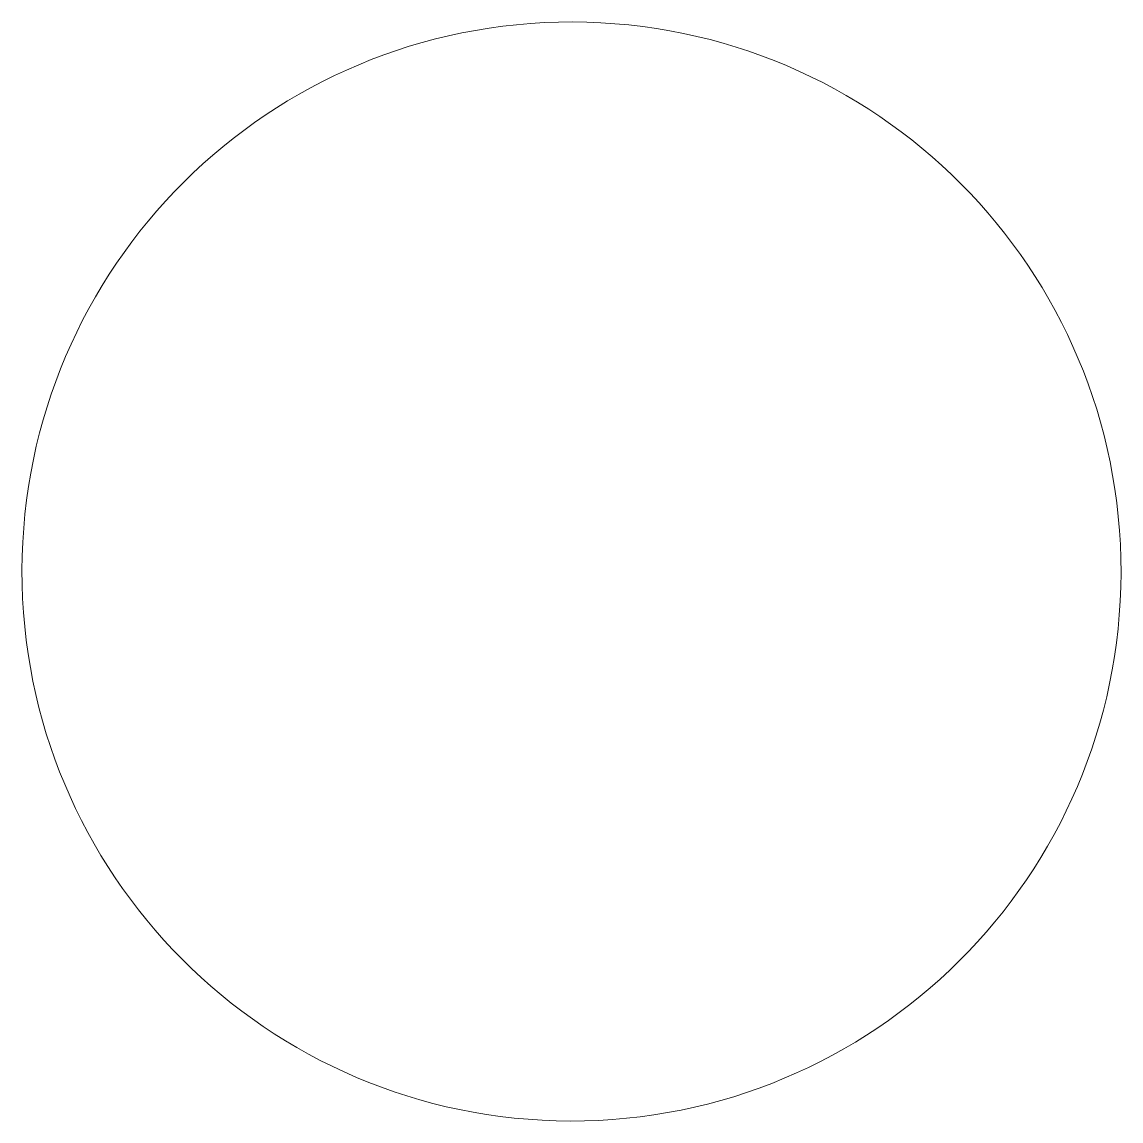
# Model space of a CAD drawing. Header units: inches. Extents: x -11.41 to -2.89, y 4.35 to 8.61.
# Drawn here: x -9.832 to -9.045, y 6.087 to 6.874 of the extents above; entities that cross this region are included whole.
import ezdxf

# ---------------------------------------------------------------- set-up
doc = ezdxf.new("R2010")
doc.units = ezdxf.units.IN
doc.header["$MEASUREMENT"] = 0
doc.layers.add('Layer 1', color=7, linetype='Continuous')

msp = doc.modelspace()

# ---------------------------------------------------------------- linework, layer by layer
at = {"layer": 'Layer 1', "color": 240, "lineweight": 9}
msp.add_open_spline([(-9.83207, 6.48118), (-9.83207, 6.48118), (-9.83196, 6.47102), (-9.83196, 6.47102), (-9.83196, 6.47102), (-9.83196, 6.47102), (-9.8316, 6.46092), (-9.8316, 6.46092), (-9.8316, 6.46092), (-9.8316, 6.46092), (-9.83099, 6.45089), (-9.83099, 6.45089), (-9.83099, 6.45089), (-9.83099, 6.45089), (-9.83013, 6.44092), (-9.83013, 6.44092), (-9.83013, 6.44092), (-9.83013, 6.44092), (-9.82902, 6.43103), (-9.82902, 6.43103), (-9.82902, 6.43103), (-9.82902, 6.43103), (-9.82767, 6.42121), (-9.82767, 6.42121), (-9.82767, 6.42121), (-9.82767, 6.42121), (-9.82607, 6.41147), (-9.82607, 6.41147), (-9.82607, 6.41147), (-9.82607, 6.41147), (-9.82425, 6.40181), (-9.82425, 6.40181), (-9.82425, 6.40181), (-9.82425, 6.40181), (-9.82219, 6.39224), (-9.82219, 6.39224), (-9.82219, 6.39224), (-9.82219, 6.39224), (-9.81989, 6.38276), (-9.81989, 6.38276), (-9.81989, 6.38276), (-9.81989, 6.38276), (-9.81737, 6.37337), (-9.81737, 6.37337), (-9.81737, 6.37337), (-9.81737, 6.37337), (-9.81463, 6.36406), (-9.81463, 6.36406), (-9.81463, 6.36406), (-9.81463, 6.36406), (-9.81167, 6.35486), (-9.81167, 6.35486), (-9.81167, 6.35486), (-9.81167, 6.35486), (-9.80848, 6.34576), (-9.80848, 6.34576), (-9.80848, 6.34576), (-9.80848, 6.34576), (-9.80508, 6.33676), (-9.80508, 6.33676), (-9.80508, 6.33676), (-9.80508, 6.33676), (-9.80147, 6.32786), (-9.80147, 6.32786), (-9.80147, 6.32786), (-9.80147, 6.32786), (-9.79765, 6.31908), (-9.79765, 6.31908), (-9.79765, 6.31908), (-9.79765, 6.31908), (-9.79363, 6.31041), (-9.79363, 6.31041), (-9.79363, 6.31041), (-9.79363, 6.31041), (-9.7894, 6.30185), (-9.7894, 6.30185), (-9.7894, 6.30185), (-9.7894, 6.30185), (-9.78497, 6.29341), (-9.78497, 6.29341), (-9.78497, 6.29341), (-9.78497, 6.29341), (-9.78034, 6.28509), (-9.78034, 6.28509), (-9.78034, 6.28509), (-9.78034, 6.28509), (-9.77552, 6.2769), (-9.77552, 6.2769), (-9.77552, 6.2769), (-9.77552, 6.2769), (-9.77052, 6.26884), (-9.77052, 6.26884), (-9.77052, 6.26884), (-9.77052, 6.26884), (-9.76532, 6.26091), (-9.76532, 6.26091), (-9.76532, 6.26091), (-9.76532, 6.26091), (-9.75994, 6.25311), (-9.75994, 6.25311), (-9.75994, 6.25311), (-9.75994, 6.25311), (-9.75438, 6.24545), (-9.75438, 6.24545), (-9.75438, 6.24545), (-9.75438, 6.24545), (-9.74864, 6.23793), (-9.74864, 6.23793), (-9.74864, 6.23793), (-9.74864, 6.23793), (-9.74272, 6.23055), (-9.74272, 6.23055), (-9.74272, 6.23055), (-9.74272, 6.23055), (-9.73664, 6.22332), (-9.73664, 6.22332), (-9.73664, 6.22332), (-9.73664, 6.22332), (-9.73038, 6.21624), (-9.73038, 6.21624), (-9.73038, 6.21624), (-9.73038, 6.21624), (-9.72396, 6.20931), (-9.72396, 6.20931), (-9.72396, 6.20931), (-9.72396, 6.20931), (-9.71737, 6.20254), (-9.71737, 6.20254), (-9.71737, 6.20254), (-9.71737, 6.20254), (-9.71063, 6.19592), (-9.71063, 6.19592), (-9.71063, 6.19592), (-9.71063, 6.19592), (-9.70373, 6.18947), (-9.70373, 6.18947), (-9.70373, 6.18947), (-9.70373, 6.18947), (-9.69668, 6.18318), (-9.69668, 6.18318), (-9.69668, 6.18318), (-9.69668, 6.18318), (-9.68947, 6.17706), (-9.68947, 6.17706), (-9.68947, 6.17706), (-9.68947, 6.17706), (-9.68212, 6.17111), (-9.68212, 6.17111), (-9.68212, 6.17111), (-9.68212, 6.17111), (-9.67463, 6.16534), (-9.67463, 6.16534), (-9.67463, 6.16534), (-9.67463, 6.16534), (-9.66699, 6.15974), (-9.66699, 6.15974), (-9.66699, 6.15974), (-9.66699, 6.15974), (-9.65922, 6.15433), (-9.65922, 6.15433), (-9.65922, 6.15433), (-9.65922, 6.15433), (-9.65131, 6.1491), (-9.65131, 6.1491), (-9.65131, 6.1491), (-9.65131, 6.1491), (-9.64326, 6.14406), (-9.64326, 6.14406), (-9.64326, 6.14406), (-9.64326, 6.14406), (-9.63509, 6.1392), (-9.63509, 6.1392), (-9.63509, 6.1392), (-9.63509, 6.1392), (-9.6268, 6.13454), (-9.6268, 6.13454), (-9.6268, 6.13454), (-9.6268, 6.13454), (-9.61838, 6.13007), (-9.61838, 6.13007), (-9.61838, 6.13007), (-9.61838, 6.13007), (-9.60984, 6.12581), (-9.60984, 6.12581), (-9.60984, 6.12581), (-9.60984, 6.12581), (-9.60119, 6.12174), (-9.60119, 6.12174), (-9.60119, 6.12174), (-9.60119, 6.12174), (-9.59242, 6.11788), (-9.59242, 6.11788), (-9.59242, 6.11788), (-9.59242, 6.11788), (-9.58354, 6.11423), (-9.58354, 6.11423), (-9.58354, 6.11423), (-9.58354, 6.11423), (-9.57456, 6.1108), (-9.57456, 6.1108), (-9.57456, 6.1108), (-9.57456, 6.1108), (-9.56547, 6.10757), (-9.56547, 6.10757), (-9.56547, 6.10757), (-9.56547, 6.10757), (-9.55628, 6.10456), (-9.55628, 6.10456), (-9.55628, 6.10456), (-9.55628, 6.10456), (-9.54699, 6.10178), (-9.54699, 6.10178), (-9.54699, 6.10178), (-9.54699, 6.10178), (-9.53761, 6.09922), (-9.53761, 6.09922), (-9.53761, 6.09922), (-9.53761, 6.09922), (-9.52813, 6.09688), (-9.52813, 6.09688), (-9.52813, 6.09688), (-9.52813, 6.09688), (-9.51857, 6.09478), (-9.51857, 6.09478), (-9.51857, 6.09478), (-9.51857, 6.09478), (-9.50892, 6.09291), (-9.50892, 6.09291), (-9.50892, 6.09291), (-9.50892, 6.09291), (-9.49919, 6.09128), (-9.49919, 6.09128), (-9.49919, 6.09128), (-9.49919, 6.09128), (-9.48938, 6.08988), (-9.48938, 6.08988), (-9.48938, 6.08988), (-9.48938, 6.08988), (-9.47949, 6.08873), (-9.47949, 6.08873), (-9.47949, 6.08873), (-9.47949, 6.08873), (-9.46953, 6.08782), (-9.46953, 6.08782), (-9.46953, 6.08782), (-9.46953, 6.08782), (-9.4595, 6.08716), (-9.4595, 6.08716), (-9.4595, 6.08716), (-9.4595, 6.08716), (-9.44941, 6.08676), (-9.44941, 6.08676), (-9.44941, 6.08676), (-9.44941, 6.08676), (-9.43924, 6.08661), (-9.43924, 6.08661), (-9.43924, 6.08661), (-9.43924, 6.08661), (-9.42908, 6.08671), (-9.42908, 6.08671), (-9.42908, 6.08671), (-9.42908, 6.08671), (-9.41898, 6.08707), (-9.41898, 6.08707), (-9.41898, 6.08707), (-9.41898, 6.08707), (-9.40895, 6.08769), (-9.40895, 6.08769), (-9.40895, 6.08769), (-9.40895, 6.08769), (-9.39899, 6.08855), (-9.39899, 6.08855), (-9.39899, 6.08855), (-9.39899, 6.08855), (-9.38909, 6.08966), (-9.38909, 6.08966), (-9.38909, 6.08966), (-9.38909, 6.08966), (-9.37928, 6.09101), (-9.37928, 6.09101), (-9.37928, 6.09101), (-9.37928, 6.09101), (-9.36954, 6.0926), (-9.36954, 6.0926), (-9.36954, 6.0926), (-9.36954, 6.0926), (-9.35988, 6.09443), (-9.35988, 6.09443), (-9.35988, 6.09443), (-9.35988, 6.09443), (-9.35031, 6.09649), (-9.35031, 6.09649), (-9.35031, 6.09649), (-9.35031, 6.09649), (-9.34083, 6.09878), (-9.34083, 6.09878), (-9.34083, 6.09878), (-9.34083, 6.09878), (-9.33143, 6.1013), (-9.33143, 6.1013), (-9.33143, 6.1013), (-9.33143, 6.1013), (-9.32213, 6.10404), (-9.32213, 6.10404), (-9.32213, 6.10404), (-9.32213, 6.10404), (-9.31293, 6.10701), (-9.31293, 6.10701), (-9.31293, 6.10701), (-9.31293, 6.10701), (-9.30383, 6.11019), (-9.30383, 6.11019), (-9.30383, 6.11019), (-9.30383, 6.11019), (-9.29483, 6.11359), (-9.29483, 6.11359), (-9.29483, 6.11359), (-9.29483, 6.11359), (-9.28593, 6.1172), (-9.28593, 6.1172), (-9.28593, 6.1172), (-9.28593, 6.1172), (-9.27715, 6.12102), (-9.27715, 6.12102), (-9.27715, 6.12102), (-9.27715, 6.12102), (-9.26847, 6.12505), (-9.26847, 6.12505), (-9.26847, 6.12505), (-9.26847, 6.12505), (-9.25992, 6.12928), (-9.25992, 6.12928), (-9.25992, 6.12928), (-9.25992, 6.12928), (-9.25148, 6.1337), (-9.25148, 6.1337), (-9.25148, 6.1337), (-9.25148, 6.1337), (-9.24316, 6.13833), (-9.24316, 6.13833), (-9.24316, 6.13833), (-9.24316, 6.13833), (-9.23497, 6.14315), (-9.23497, 6.14315), (-9.23497, 6.14315), (-9.23497, 6.14315), (-9.22691, 6.14816), (-9.22691, 6.14816), (-9.22691, 6.14816), (-9.22691, 6.14816), (-9.21898, 6.15335), (-9.21898, 6.15335), (-9.21898, 6.15335), (-9.21898, 6.15335), (-9.21118, 6.15874), (-9.21118, 6.15874), (-9.21118, 6.15874), (-9.21118, 6.15874), (-9.20352, 6.1643), (-9.20352, 6.1643), (-9.20352, 6.1643), (-9.20352, 6.1643), (-9.19599, 6.17004), (-9.19599, 6.17004), (-9.19599, 6.17004), (-9.19599, 6.17004), (-9.18862, 6.17595), (-9.18862, 6.17595), (-9.18862, 6.17595), (-9.18862, 6.17595), (-9.18139, 6.18204), (-9.18139, 6.18204), (-9.18139, 6.18204), (-9.18139, 6.18204), (-9.1743, 6.1883), (-9.1743, 6.1883), (-9.1743, 6.1883), (-9.1743, 6.1883), (-9.16737, 6.19472), (-9.16737, 6.19472), (-9.16737, 6.19472), (-9.16737, 6.19472), (-9.1606, 6.2013), (-9.1606, 6.2013), (-9.1606, 6.2013), (-9.1606, 6.2013), (-9.15399, 6.20804), (-9.15399, 6.20804), (-9.15399, 6.20804), (-9.15399, 6.20804), (-9.14754, 6.21494), (-9.14754, 6.21494), (-9.14754, 6.21494), (-9.14754, 6.21494), (-9.14125, 6.222), (-9.14125, 6.222), (-9.14125, 6.222), (-9.14125, 6.222), (-9.13513, 6.2292), (-9.13513, 6.2292), (-9.13513, 6.2292), (-9.13513, 6.2292), (-9.12918, 6.23656), (-9.12918, 6.23656), (-9.12918, 6.23656), (-9.12918, 6.23656), (-9.12341, 6.24405), (-9.12341, 6.24405), (-9.12341, 6.24405), (-9.12341, 6.24405), (-9.11781, 6.25169), (-9.11781, 6.25169), (-9.11781, 6.25169), (-9.11781, 6.25169), (-9.1124, 6.25946), (-9.1124, 6.25946), (-9.1124, 6.25946), (-9.1124, 6.25946), (-9.10717, 6.26737), (-9.10717, 6.26737), (-9.10717, 6.26737), (-9.10717, 6.26737), (-9.10212, 6.27541), (-9.10212, 6.27541), (-9.10212, 6.27541), (-9.10212, 6.27541), (-9.09727, 6.28358), (-9.09727, 6.28358), (-9.09727, 6.28358), (-9.09727, 6.28358), (-9.09261, 6.29188), (-9.09261, 6.29188), (-9.09261, 6.29188), (-9.09261, 6.29188), (-9.08814, 6.3003), (-9.08814, 6.3003), (-9.08814, 6.3003), (-9.08814, 6.3003), (-9.08387, 6.30883), (-9.08387, 6.30883), (-9.08387, 6.30883), (-9.08387, 6.30883), (-9.07981, 6.31749), (-9.07981, 6.31749), (-9.07981, 6.31749), (-9.07981, 6.31749), (-9.07595, 6.32626), (-9.07595, 6.32626), (-9.07595, 6.32626), (-9.07595, 6.32626), (-9.0723, 6.33513), (-9.0723, 6.33513), (-9.0723, 6.33513), (-9.0723, 6.33513), (-9.06886, 6.34412), (-9.06886, 6.34412), (-9.06886, 6.34412), (-9.06886, 6.34412), (-9.06564, 6.35321), (-9.06564, 6.35321), (-9.06564, 6.35321), (-9.06564, 6.35321), (-9.06263, 6.3624), (-9.06263, 6.3624), (-9.06263, 6.3624), (-9.06263, 6.3624), (-9.05985, 6.37169), (-9.05985, 6.37169), (-9.05985, 6.37169), (-9.05985, 6.37169), (-9.05728, 6.38107), (-9.05728, 6.38107), (-9.05728, 6.38107), (-9.05728, 6.38107), (-9.05495, 6.39054), (-9.05495, 6.39054), (-9.05495, 6.39054), (-9.05495, 6.39054), (-9.05285, 6.40011), (-9.05285, 6.40011), (-9.05285, 6.40011), (-9.05285, 6.40011), (-9.05098, 6.40976), (-9.05098, 6.40976), (-9.05098, 6.40976), (-9.05098, 6.40976), (-9.04934, 6.41948), (-9.04934, 6.41948), (-9.04934, 6.41948), (-9.04934, 6.41948), (-9.04794, 6.4293), (-9.04794, 6.4293), (-9.04794, 6.4293), (-9.04794, 6.4293), (-9.0468, 6.43918), (-9.0468, 6.43918), (-9.0468, 6.43918), (-9.0468, 6.43918), (-9.04589, 6.44914), (-9.04589, 6.44914), (-9.04589, 6.44914), (-9.04589, 6.44914), (-9.04523, 6.45917), (-9.04523, 6.45917), (-9.04523, 6.45917), (-9.04523, 6.45917), (-9.04482, 6.46927), (-9.04482, 6.46927), (-9.04482, 6.46927), (-9.04482, 6.46927), (-9.04467, 6.47943), (-9.04467, 6.47943), (-9.04467, 6.47943), (-9.04467, 6.47943), (-9.04478, 6.48959), (-9.04478, 6.48959), (-9.04478, 6.48959), (-9.04478, 6.48959), (-9.04514, 6.49969), (-9.04514, 6.49969), (-9.04514, 6.49969), (-9.04514, 6.49969), (-9.04575, 6.50972), (-9.04575, 6.50972), (-9.04575, 6.50972), (-9.04575, 6.50972), (-9.04661, 6.51969), (-9.04661, 6.51969), (-9.04661, 6.51969), (-9.04661, 6.51969), (-9.04772, 6.52958), (-9.04772, 6.52958), (-9.04772, 6.52958), (-9.04772, 6.52958), (-9.04907, 6.5394), (-9.04907, 6.5394), (-9.04907, 6.5394), (-9.04907, 6.5394), (-9.05067, 6.54914), (-9.05067, 6.54914), (-9.05067, 6.54914), (-9.05067, 6.54914), (-9.0525, 6.55879), (-9.0525, 6.55879), (-9.0525, 6.55879), (-9.0525, 6.55879), (-9.05456, 6.56837), (-9.05456, 6.56837), (-9.05456, 6.56837), (-9.05456, 6.56837), (-9.05685, 6.57785), (-9.05685, 6.57785), (-9.05685, 6.57785), (-9.05685, 6.57785), (-9.05937, 6.58724), (-9.05937, 6.58724), (-9.05937, 6.58724), (-9.05937, 6.58724), (-9.06211, 6.59654), (-9.06211, 6.59654), (-9.06211, 6.59654), (-9.06211, 6.59654), (-9.06508, 6.60575), (-9.06508, 6.60575), (-9.06508, 6.60575), (-9.06508, 6.60575), (-9.06826, 6.61485), (-9.06826, 6.61485), (-9.06826, 6.61485), (-9.06826, 6.61485), (-9.07166, 6.62385), (-9.07166, 6.62385), (-9.07166, 6.62385), (-9.07166, 6.62385), (-9.07527, 6.63274), (-9.07527, 6.63274), (-9.07527, 6.63274), (-9.07527, 6.63274), (-9.07909, 6.64153), (-9.07909, 6.64153), (-9.07909, 6.64153), (-9.07909, 6.64153), (-9.08312, 6.6502), (-9.08312, 6.6502), (-9.08312, 6.6502), (-9.08312, 6.6502), (-9.08735, 6.65876), (-9.08735, 6.65876), (-9.08735, 6.65876), (-9.08735, 6.65876), (-9.09177, 6.6672), (-9.09177, 6.6672), (-9.09177, 6.6672), (-9.09177, 6.6672), (-9.0964, 6.67552), (-9.0964, 6.67552), (-9.0964, 6.67552), (-9.0964, 6.67552), (-9.10122, 6.6837), (-9.10122, 6.6837), (-9.10122, 6.6837), (-9.10122, 6.6837), (-9.10622, 6.69177), (-9.10622, 6.69177), (-9.10622, 6.69177), (-9.10622, 6.69177), (-9.11142, 6.6997), (-9.11142, 6.6997), (-9.11142, 6.6997), (-9.11142, 6.6997), (-9.1168, 6.7075), (-9.1168, 6.7075), (-9.1168, 6.7075), (-9.1168, 6.7075), (-9.12236, 6.71516), (-9.12236, 6.71516), (-9.12236, 6.71516), (-9.12236, 6.71516), (-9.1281, 6.72268), (-9.1281, 6.72268), (-9.1281, 6.72268), (-9.1281, 6.72268), (-9.13402, 6.73006), (-9.13402, 6.73006), (-9.13402, 6.73006), (-9.13402, 6.73006), (-9.14011, 6.73729), (-9.14011, 6.73729), (-9.14011, 6.73729), (-9.14011, 6.73729), (-9.14636, 6.74437), (-9.14636, 6.74437), (-9.14636, 6.74437), (-9.14636, 6.74437), (-9.15278, 6.7513), (-9.15278, 6.7513), (-9.15278, 6.7513), (-9.15278, 6.7513), (-9.15937, 6.75807), (-9.15937, 6.75807), (-9.15937, 6.75807), (-9.15937, 6.75807), (-9.16611, 6.76469), (-9.16611, 6.76469), (-9.16611, 6.76469), (-9.16611, 6.76469), (-9.17301, 6.77114), (-9.17301, 6.77114), (-9.17301, 6.77114), (-9.17301, 6.77114), (-9.18006, 6.77743), (-9.18006, 6.77743), (-9.18006, 6.77743), (-9.18006, 6.77743), (-9.18727, 6.78355), (-9.18727, 6.78355), (-9.18727, 6.78355), (-9.18727, 6.78355), (-9.19462, 6.7895), (-9.19462, 6.7895), (-9.19462, 6.7895), (-9.19462, 6.7895), (-9.20211, 6.79527), (-9.20211, 6.79527), (-9.20211, 6.79527), (-9.20211, 6.79527), (-9.20975, 6.80086), (-9.20975, 6.80086), (-9.20975, 6.80086), (-9.20975, 6.80086), (-9.21752, 6.80628), (-9.21752, 6.80628), (-9.21752, 6.80628), (-9.21752, 6.80628), (-9.22543, 6.81151), (-9.22543, 6.81151), (-9.22543, 6.81151), (-9.22543, 6.81151), (-9.23348, 6.81656), (-9.23348, 6.81656), (-9.23348, 6.81656), (-9.23348, 6.81656), (-9.24165, 6.82141), (-9.24165, 6.82141), (-9.24165, 6.82141), (-9.24165, 6.82141), (-9.24994, 6.82607), (-9.24994, 6.82607), (-9.24994, 6.82607), (-9.24994, 6.82607), (-9.25836, 6.83054), (-9.25836, 6.83054), (-9.25836, 6.83054), (-9.25836, 6.83054), (-9.2669, 6.8348), (-9.2669, 6.8348), (-9.2669, 6.8348), (-9.2669, 6.8348), (-9.27555, 6.83887), (-9.27555, 6.83887), (-9.27555, 6.83887), (-9.27555, 6.83887), (-9.28432, 6.84272), (-9.28432, 6.84272), (-9.28432, 6.84272), (-9.28432, 6.84272), (-9.2932, 6.84637), (-9.2932, 6.84637), (-9.2932, 6.84637), (-9.2932, 6.84637), (-9.30218, 6.84981), (-9.30218, 6.84981), (-9.30218, 6.84981), (-9.30218, 6.84981), (-9.31127, 6.85304), (-9.31127, 6.85304), (-9.31127, 6.85304), (-9.31127, 6.85304), (-9.32046, 6.85604), (-9.32046, 6.85604), (-9.32046, 6.85604), (-9.32046, 6.85604), (-9.32975, 6.85883), (-9.32975, 6.85883), (-9.32975, 6.85883), (-9.32975, 6.85883), (-9.33913, 6.86139), (-9.33913, 6.86139), (-9.33913, 6.86139), (-9.33913, 6.86139), (-9.34861, 6.86372), (-9.34861, 6.86372), (-9.34861, 6.86372), (-9.34861, 6.86372), (-9.35817, 6.86583), (-9.35817, 6.86583), (-9.35817, 6.86583), (-9.35817, 6.86583), (-9.36782, 6.8677), (-9.36782, 6.8677), (-9.36782, 6.8677), (-9.36782, 6.8677), (-9.37755, 6.86933), (-9.37755, 6.86933), (-9.37755, 6.86933), (-9.37755, 6.86933), (-9.38736, 6.87073), (-9.38736, 6.87073), (-9.38736, 6.87073), (-9.38736, 6.87073), (-9.39725, 6.87188), (-9.39725, 6.87188), (-9.39725, 6.87188), (-9.39725, 6.87188), (-9.40721, 6.87279), (-9.40721, 6.87279), (-9.40721, 6.87279), (-9.40721, 6.87279), (-9.41724, 6.87344), (-9.41724, 6.87344), (-9.41724, 6.87344), (-9.41724, 6.87344), (-9.42733, 6.87385), (-9.42733, 6.87385), (-9.42733, 6.87385), (-9.42733, 6.87385), (-9.4375, 6.874), (-9.4375, 6.874), (-9.4375, 6.874), (-9.4375, 6.874), (-9.44766, 6.8739), (-9.44766, 6.8739), (-9.44766, 6.8739), (-9.44766, 6.8739), (-9.45776, 6.87354), (-9.45776, 6.87354), (-9.45776, 6.87354), (-9.45776, 6.87354), (-9.46779, 6.87293), (-9.46779, 6.87293), (-9.46779, 6.87293), (-9.46779, 6.87293), (-9.47776, 6.87206), (-9.47776, 6.87206), (-9.47776, 6.87206), (-9.47776, 6.87206), (-9.48765, 6.87095), (-9.48765, 6.87095), (-9.48765, 6.87095), (-9.48765, 6.87095), (-9.49746, 6.8696), (-9.49746, 6.8696), (-9.49746, 6.8696), (-9.49746, 6.8696), (-9.5072, 6.86801), (-9.5072, 6.86801), (-9.5072, 6.86801), (-9.5072, 6.86801), (-9.51686, 6.86618), (-9.51686, 6.86618), (-9.51686, 6.86618), (-9.51686, 6.86618), (-9.52643, 6.86412), (-9.52643, 6.86412), (-9.52643, 6.86412), (-9.52643, 6.86412), (-9.53592, 6.86183), (-9.53592, 6.86183), (-9.53592, 6.86183), (-9.53592, 6.86183), (-9.54531, 6.85931), (-9.54531, 6.85931), (-9.54531, 6.85931), (-9.54531, 6.85931), (-9.55461, 6.85657), (-9.55461, 6.85657), (-9.55461, 6.85657), (-9.55461, 6.85657), (-9.56381, 6.8536), (-9.56381, 6.8536), (-9.56381, 6.8536), (-9.56381, 6.8536), (-9.57292, 6.85042), (-9.57292, 6.85042), (-9.57292, 6.85042), (-9.57292, 6.85042), (-9.58192, 6.84702), (-9.58192, 6.84702), (-9.58192, 6.84702), (-9.58192, 6.84702), (-9.59081, 6.84341), (-9.59081, 6.84341), (-9.59081, 6.84341), (-9.59081, 6.84341), (-9.5996, 6.83959), (-9.5996, 6.83959), (-9.5996, 6.83959), (-9.5996, 6.83959), (-9.60827, 6.83556), (-9.60827, 6.83556), (-9.60827, 6.83556), (-9.60827, 6.83556), (-9.61683, 6.83133), (-9.61683, 6.83133), (-9.61683, 6.83133), (-9.61683, 6.83133), (-9.62526, 6.82691), (-9.62526, 6.82691), (-9.62526, 6.82691), (-9.62526, 6.82691), (-9.63358, 6.82228), (-9.63358, 6.82228), (-9.63358, 6.82228), (-9.63358, 6.82228), (-9.64177, 6.81746), (-9.64177, 6.81746), (-9.64177, 6.81746), (-9.64177, 6.81746), (-9.64983, 6.81245), (-9.64983, 6.81245), (-9.64983, 6.81245), (-9.64983, 6.81245), (-9.65777, 6.80726), (-9.65777, 6.80726), (-9.65777, 6.80726), (-9.65777, 6.80726), (-9.66557, 6.80188), (-9.66557, 6.80188), (-9.66557, 6.80188), (-9.66557, 6.80188), (-9.67323, 6.79631), (-9.67323, 6.79631), (-9.67323, 6.79631), (-9.67323, 6.79631), (-9.68075, 6.79057), (-9.68075, 6.79057), (-9.68075, 6.79057), (-9.68075, 6.79057), (-9.68813, 6.78466), (-9.68813, 6.78466), (-9.68813, 6.78466), (-9.68813, 6.78466), (-9.69536, 6.77857), (-9.69536, 6.77857), (-9.69536, 6.77857), (-9.69536, 6.77857), (-9.70244, 6.77232), (-9.70244, 6.77232), (-9.70244, 6.77232), (-9.70244, 6.77232), (-9.70937, 6.7659), (-9.70937, 6.7659), (-9.70937, 6.7659), (-9.70937, 6.7659), (-9.71614, 6.75931), (-9.71614, 6.75931), (-9.71614, 6.75931), (-9.71614, 6.75931), (-9.72276, 6.75257), (-9.72276, 6.75257), (-9.72276, 6.75257), (-9.72276, 6.75257), (-9.72921, 6.74567), (-9.72921, 6.74567), (-9.72921, 6.74567), (-9.72921, 6.74567), (-9.7355, 6.73861), (-9.7355, 6.73861), (-9.7355, 6.73861), (-9.7355, 6.73861), (-9.74161, 6.73141), (-9.74161, 6.73141), (-9.74161, 6.73141), (-9.74161, 6.73141), (-9.74756, 6.72406), (-9.74756, 6.72406), (-9.74756, 6.72406), (-9.74756, 6.72406), (-9.75333, 6.71656), (-9.75333, 6.71656), (-9.75333, 6.71656), (-9.75333, 6.71656), (-9.75893, 6.70893), (-9.75893, 6.70893), (-9.75893, 6.70893), (-9.75893, 6.70893), (-9.76435, 6.70115), (-9.76435, 6.70115), (-9.76435, 6.70115), (-9.76435, 6.70115), (-9.76958, 6.69324), (-9.76958, 6.69324), (-9.76958, 6.69324), (-9.76958, 6.69324), (-9.77462, 6.6852), (-9.77462, 6.6852), (-9.77462, 6.6852), (-9.77462, 6.6852), (-9.77948, 6.67703), (-9.77948, 6.67703), (-9.77948, 6.67703), (-9.77948, 6.67703), (-9.78414, 6.66874), (-9.78414, 6.66874), (-9.78414, 6.66874), (-9.78414, 6.66874), (-9.7886, 6.66032), (-9.7886, 6.66032), (-9.7886, 6.66032), (-9.7886, 6.66032), (-9.79287, 6.65178), (-9.79287, 6.65178), (-9.79287, 6.65178), (-9.79287, 6.65178), (-9.79693, 6.64313), (-9.79693, 6.64313), (-9.79693, 6.64313), (-9.79693, 6.64313), (-9.80079, 6.63436), (-9.80079, 6.63436), (-9.80079, 6.63436), (-9.80079, 6.63436), (-9.80444, 6.62548), (-9.80444, 6.62548), (-9.80444, 6.62548), (-9.80444, 6.62548), (-9.80788, 6.6165), (-9.80788, 6.6165), (-9.80788, 6.6165), (-9.80788, 6.6165), (-9.81111, 6.60741), (-9.81111, 6.60741), (-9.81111, 6.60741), (-9.81111, 6.60741), (-9.81411, 6.59822), (-9.81411, 6.59822), (-9.81411, 6.59822), (-9.81411, 6.59822), (-9.8169, 6.58893), (-9.8169, 6.58893), (-9.8169, 6.58893), (-9.8169, 6.58893), (-9.81946, 6.57954), (-9.81946, 6.57954), (-9.81946, 6.57954), (-9.81946, 6.57954), (-9.8218, 6.57007), (-9.8218, 6.57007), (-9.8218, 6.57007), (-9.8218, 6.57007), (-9.8239, 6.56051), (-9.8239, 6.56051), (-9.8239, 6.56051), (-9.8239, 6.56051), (-9.82577, 6.55086), (-9.82577, 6.55086), (-9.82577, 6.55086), (-9.82577, 6.55086), (-9.8274, 6.54113), (-9.8274, 6.54113), (-9.8274, 6.54113), (-9.8274, 6.54113), (-9.8288, 6.53131), (-9.8288, 6.53131), (-9.8288, 6.53131), (-9.8288, 6.53131), (-9.82995, 6.52143), (-9.82995, 6.52143), (-9.82995, 6.52143), (-9.82995, 6.52143), (-9.83086, 6.51147), (-9.83086, 6.51147), (-9.83086, 6.51147), (-9.83086, 6.51147), (-9.83152, 6.50144), (-9.83152, 6.50144), (-9.83152, 6.50144), (-9.83152, 6.50144), (-9.83192, 6.49134), (-9.83192, 6.49134), (-9.83192, 6.49134), (-9.83192, 6.49134), (-9.83207, 6.48118), (-9.83207, 6.48118)], degree=3, knots=[0, 0, 0, 0, 0.003891, 0.003891, 0.003891, 0.003891, 0.007782, 0.007782, 0.007782, 0.007782, 0.011673, 0.011673, 0.011673, 0.011673, 0.015564, 0.015564, 0.015564, 0.015564, 0.019455, 0.019455, 0.019455, 0.019455, 0.023346, 0.023346, 0.023346, 0.023346, 0.027237, 0.027237, 0.027237, 0.027237, 0.031128, 0.031128, 0.031128, 0.031128, 0.035019, 0.035019, 0.035019, 0.035019, 0.038911, 0.038911, 0.038911, 0.038911, 0.042802, 0.042802, 0.042802, 0.042802, 0.046693, 0.046693, 0.046693, 0.046693, 0.050584, 0.050584, 0.050584, 0.050584, 0.054475, 0.054475, 0.054475, 0.054475, 0.058366, 0.058366, 0.058366, 0.058366, 0.062257, 0.062257, 0.062257, 0.062257, 0.066148, 0.066148, 0.066148, 0.066148, 0.070039, 0.070039, 0.070039, 0.070039, 0.07393, 0.07393, 0.07393, 0.07393, 0.077821, 0.077821, 0.077821, 0.077821, 0.081712, 0.081712, 0.081712, 0.081712, 0.085603, 0.085603, 0.085603, 0.085603, 0.089494, 0.089494, 0.089494, 0.089494, 0.093385, 0.093385, 0.093385, 0.093385, 0.097276, 0.097276, 0.097276, 0.097276, 0.101167, 0.101167, 0.101167, 0.101167, 0.105058, 0.105058, 0.105058, 0.105058, 0.108949, 0.108949, 0.108949, 0.108949, 0.11284, 0.11284, 0.11284, 0.11284, 0.116732, 0.116732, 0.116732, 0.116732, 0.120623, 0.120623, 0.120623, 0.120623, 0.124514, 0.124514, 0.124514, 0.124514, 0.128405, 0.128405, 0.128405, 0.128405, 0.132296, 0.132296, 0.132296, 0.132296, 0.136187, 0.136187, 0.136187, 0.136187, 0.140078, 0.140078, 0.140078, 0.140078, 0.143969, 0.143969, 0.143969, 0.143969, 0.14786, 0.14786, 0.14786, 0.14786, 0.151751, 0.151751, 0.151751, 0.151751, 0.155642, 0.155642, 0.155642, 0.155642, 0.159533, 0.159533, 0.159533, 0.159533, 0.163424, 0.163424, 0.163424, 0.163424, 0.167315, 0.167315, 0.167315, 0.167315, 0.171206, 0.171206, 0.171206, 0.171206, 0.175097, 0.175097, 0.175097, 0.175097, 0.178988, 0.178988, 0.178988, 0.178988, 0.182879, 0.182879, 0.182879, 0.182879, 0.18677, 0.18677, 0.18677, 0.18677, 0.190661, 0.190661, 0.190661, 0.190661, 0.194553, 0.194553, 0.194553, 0.194553, 0.198444, 0.198444, 0.198444, 0.198444, 0.202335, 0.202335, 0.202335, 0.202335, 0.206226, 0.206226, 0.206226, 0.206226, 0.210117, 0.210117, 0.210117, 0.210117, 0.214008, 0.214008, 0.214008, 0.214008, 0.217899, 0.217899, 0.217899, 0.217899, 0.22179, 0.22179, 0.22179, 0.22179, 0.225681, 0.225681, 0.225681, 0.225681, 0.229572, 0.229572, 0.229572, 0.229572, 0.233463, 0.233463, 0.233463, 0.233463, 0.237354, 0.237354, 0.237354, 0.237354, 0.241245, 0.241245, 0.241245, 0.241245, 0.245136, 0.245136, 0.245136, 0.245136, 0.249027, 0.249027, 0.249027, 0.249027, 0.252918, 0.252918, 0.252918, 0.252918, 0.256809, 0.256809, 0.256809, 0.256809, 0.2607, 0.2607, 0.2607, 0.2607, 0.264591, 0.264591, 0.264591, 0.264591, 0.268482, 0.268482, 0.268482, 0.268482, 0.272374, 0.272374, 0.272374, 0.272374, 0.276265, 0.276265, 0.276265, 0.276265, 0.280156, 0.280156, 0.280156, 0.280156, 0.284047, 0.284047, 0.284047, 0.284047, 0.287938, 0.287938, 0.287938, 0.287938, 0.291829, 0.291829, 0.291829, 0.291829, 0.29572, 0.29572, 0.29572, 0.29572, 0.299611, 0.299611, 0.299611, 0.299611, 0.303502, 0.303502, 0.303502, 0.303502, 0.307393, 0.307393, 0.307393, 0.307393, 0.311284, 0.311284, 0.311284, 0.311284, 0.315175, 0.315175, 0.315175, 0.315175, 0.319066, 0.319066, 0.319066, 0.319066, 0.322957, 0.322957, 0.322957, 0.322957, 0.326848, 0.326848, 0.326848, 0.326848, 0.330739, 0.330739, 0.330739, 0.330739, 0.33463, 0.33463, 0.33463, 0.33463, 0.338521, 0.338521, 0.338521, 0.338521, 0.342412, 0.342412, 0.342412, 0.342412, 0.346304, 0.346304, 0.346304, 0.346304, 0.350195, 0.350195, 0.350195, 0.350195, 0.354086, 0.354086, 0.354086, 0.354086, 0.357977, 0.357977, 0.357977, 0.357977, 0.361868, 0.361868, 0.361868, 0.361868, 0.365759, 0.365759, 0.365759, 0.365759, 0.36965, 0.36965, 0.36965, 0.36965, 0.373541, 0.373541, 0.373541, 0.373541, 0.377432, 0.377432, 0.377432, 0.377432, 0.381323, 0.381323, 0.381323, 0.381323, 0.385214, 0.385214, 0.385214, 0.385214, 0.389105, 0.389105, 0.389105, 0.389105, 0.392996, 0.392996, 0.392996, 0.392996, 0.396887, 0.396887, 0.396887, 0.396887, 0.400778, 0.400778, 0.400778, 0.400778, 0.404669, 0.404669, 0.404669, 0.404669, 0.40856, 0.40856, 0.40856, 0.40856, 0.412451, 0.412451, 0.412451, 0.412451, 0.416342, 0.416342, 0.416342, 0.416342, 0.420233, 0.420233, 0.420233, 0.420233, 0.424125, 0.424125, 0.424125, 0.424125, 0.428016, 0.428016, 0.428016, 0.428016, 0.431907, 0.431907, 0.431907, 0.431907, 0.435798, 0.435798, 0.435798, 0.435798, 0.439689, 0.439689, 0.439689, 0.439689, 0.44358, 0.44358, 0.44358, 0.44358, 0.447471, 0.447471, 0.447471, 0.447471, 0.451362, 0.451362, 0.451362, 0.451362, 0.455253, 0.455253, 0.455253, 0.455253, 0.459144, 0.459144, 0.459144, 0.459144, 0.463035, 0.463035, 0.463035, 0.463035, 0.466926, 0.466926, 0.466926, 0.466926, 0.470817, 0.470817, 0.470817, 0.470817, 0.474708, 0.474708, 0.474708, 0.474708, 0.478599, 0.478599, 0.478599, 0.478599, 0.48249, 0.48249, 0.48249, 0.48249, 0.486381, 0.486381, 0.486381, 0.486381, 0.490272, 0.490272, 0.490272, 0.490272, 0.494163, 0.494163, 0.494163, 0.494163, 0.498054, 0.498054, 0.498054, 0.498054, 0.501946, 0.501946, 0.501946, 0.501946, 0.505837, 0.505837, 0.505837, 0.505837, 0.509728, 0.509728, 0.509728, 0.509728, 0.513619, 0.513619, 0.513619, 0.513619, 0.51751, 0.51751, 0.51751, 0.51751, 0.521401, 0.521401, 0.521401, 0.521401, 0.525292, 0.525292, 0.525292, 0.525292, 0.529183, 0.529183, 0.529183, 0.529183, 0.533074, 0.533074, 0.533074, 0.533074, 0.536965, 0.536965, 0.536965, 0.536965, 0.540856, 0.540856, 0.540856, 0.540856, 0.544747, 0.544747, 0.544747, 0.544747, 0.548638, 0.548638, 0.548638, 0.548638, 0.552529, 0.552529, 0.552529, 0.552529, 0.55642, 0.55642, 0.55642, 0.55642, 0.560311, 0.560311, 0.560311, 0.560311, 0.564202, 0.564202, 0.564202, 0.564202, 0.568093, 0.568093, 0.568093, 0.568093, 0.571984, 0.571984, 0.571984, 0.571984, 0.575875, 0.575875, 0.575875, 0.575875, 0.579767, 0.579767, 0.579767, 0.579767, 0.583658, 0.583658, 0.583658, 0.583658, 0.587549, 0.587549, 0.587549, 0.587549, 0.59144, 0.59144, 0.59144, 0.59144, 0.595331, 0.595331, 0.595331, 0.595331, 0.599222, 0.599222, 0.599222, 0.599222, 0.603113, 0.603113, 0.603113, 0.603113, 0.607004, 0.607004, 0.607004, 0.607004, 0.610895, 0.610895, 0.610895, 0.610895, 0.614786, 0.614786, 0.614786, 0.614786, 0.618677, 0.618677, 0.618677, 0.618677, 0.622568, 0.622568, 0.622568, 0.622568, 0.626459, 0.626459, 0.626459, 0.626459, 0.63035, 0.63035, 0.63035, 0.63035, 0.634241, 0.634241, 0.634241, 0.634241, 0.638132, 0.638132, 0.638132, 0.638132, 0.642023, 0.642023, 0.642023, 0.642023, 0.645914, 0.645914, 0.645914, 0.645914, 0.649805, 0.649805, 0.649805, 0.649805, 0.653696, 0.653696, 0.653696, 0.653696, 0.657588, 0.657588, 0.657588, 0.657588, 0.661479, 0.661479, 0.661479, 0.661479, 0.66537, 0.66537, 0.66537, 0.66537, 0.669261, 0.669261, 0.669261, 0.669261, 0.673152, 0.673152, 0.673152, 0.673152, 0.677043, 0.677043, 0.677043, 0.677043, 0.680934, 0.680934, 0.680934, 0.680934, 0.684825, 0.684825, 0.684825, 0.684825, 0.688716, 0.688716, 0.688716, 0.688716, 0.692607, 0.692607, 0.692607, 0.692607, 0.696498, 0.696498, 0.696498, 0.696498, 0.700389, 0.700389, 0.700389, 0.700389, 0.70428, 0.70428, 0.70428, 0.70428, 0.708171, 0.708171, 0.708171, 0.708171, 0.712062, 0.712062, 0.712062, 0.712062, 0.715953, 0.715953, 0.715953, 0.715953, 0.719844, 0.719844, 0.719844, 0.719844, 0.723735, 0.723735, 0.723735, 0.723735, 0.727626, 0.727626, 0.727626, 0.727626, 0.731518, 0.731518, 0.731518, 0.731518, 0.735409, 0.735409, 0.735409, 0.735409, 0.7393, 0.7393, 0.7393, 0.7393, 0.743191, 0.743191, 0.743191, 0.743191, 0.747082, 0.747082, 0.747082, 0.747082, 0.750973, 0.750973, 0.750973, 0.750973, 0.754864, 0.754864, 0.754864, 0.754864, 0.758755, 0.758755, 0.758755, 0.758755, 0.762646, 0.762646, 0.762646, 0.762646, 0.766537, 0.766537, 0.766537, 0.766537, 0.770428, 0.770428, 0.770428, 0.770428, 0.774319, 0.774319, 0.774319, 0.774319, 0.77821, 0.77821, 0.77821, 0.77821, 0.782101, 0.782101, 0.782101, 0.782101, 0.785992, 0.785992, 0.785992, 0.785992, 0.789883, 0.789883, 0.789883, 0.789883, 0.793774, 0.793774, 0.793774, 0.793774, 0.797665, 0.797665, 0.797665, 0.797665, 0.801556, 0.801556, 0.801556, 0.801556, 0.805447, 0.805447, 0.805447, 0.805447, 0.809339, 0.809339, 0.809339, 0.809339, 0.81323, 0.81323, 0.81323, 0.81323, 0.817121, 0.817121, 0.817121, 0.817121, 0.821012, 0.821012, 0.821012, 0.821012, 0.824903, 0.824903, 0.824903, 0.824903, 0.828794, 0.828794, 0.828794, 0.828794, 0.832685, 0.832685, 0.832685, 0.832685, 0.836576, 0.836576, 0.836576, 0.836576, 0.840467, 0.840467, 0.840467, 0.840467, 0.844358, 0.844358, 0.844358, 0.844358, 0.848249, 0.848249, 0.848249, 0.848249, 0.85214, 0.85214, 0.85214, 0.85214, 0.856031, 0.856031, 0.856031, 0.856031, 0.859922, 0.859922, 0.859922, 0.859922, 0.863813, 0.863813, 0.863813, 0.863813, 0.867704, 0.867704, 0.867704, 0.867704, 0.871595, 0.871595, 0.871595, 0.871595, 0.875486, 0.875486, 0.875486, 0.875486, 0.879377, 0.879377, 0.879377, 0.879377, 0.883268, 0.883268, 0.883268, 0.883268, 0.88716, 0.88716, 0.88716, 0.88716, 0.891051, 0.891051, 0.891051, 0.891051, 0.894942, 0.894942, 0.894942, 0.894942, 0.898833, 0.898833, 0.898833, 0.898833, 0.902724, 0.902724, 0.902724, 0.902724, 0.906615, 0.906615, 0.906615, 0.906615, 0.910506, 0.910506, 0.910506, 0.910506, 0.914397, 0.914397, 0.914397, 0.914397, 0.918288, 0.918288, 0.918288, 0.918288, 0.922179, 0.922179, 0.922179, 0.922179, 0.92607, 0.92607, 0.92607, 0.92607, 0.929961, 0.929961, 0.929961, 0.929961, 0.933852, 0.933852, 0.933852, 0.933852, 0.937743, 0.937743, 0.937743, 0.937743, 0.941634, 0.941634, 0.941634, 0.941634, 0.945525, 0.945525, 0.945525, 0.945525, 0.949416, 0.949416, 0.949416, 0.949416, 0.953307, 0.953307, 0.953307, 0.953307, 0.957198, 0.957198, 0.957198, 0.957198, 0.961089, 0.961089, 0.961089, 0.961089, 0.964981, 0.964981, 0.964981, 0.964981, 0.968872, 0.968872, 0.968872, 0.968872, 0.972763, 0.972763, 0.972763, 0.972763, 0.976654, 0.976654, 0.976654, 0.976654, 0.980545, 0.980545, 0.980545, 0.980545, 0.984436, 0.984436, 0.984436, 0.984436, 0.988327, 0.988327, 0.988327, 0.988327, 0.992218, 0.992218, 0.992218, 0.992218, 1, 1, 1, 1], dxfattribs=at)

doc.saveas('drawing.dxf')
